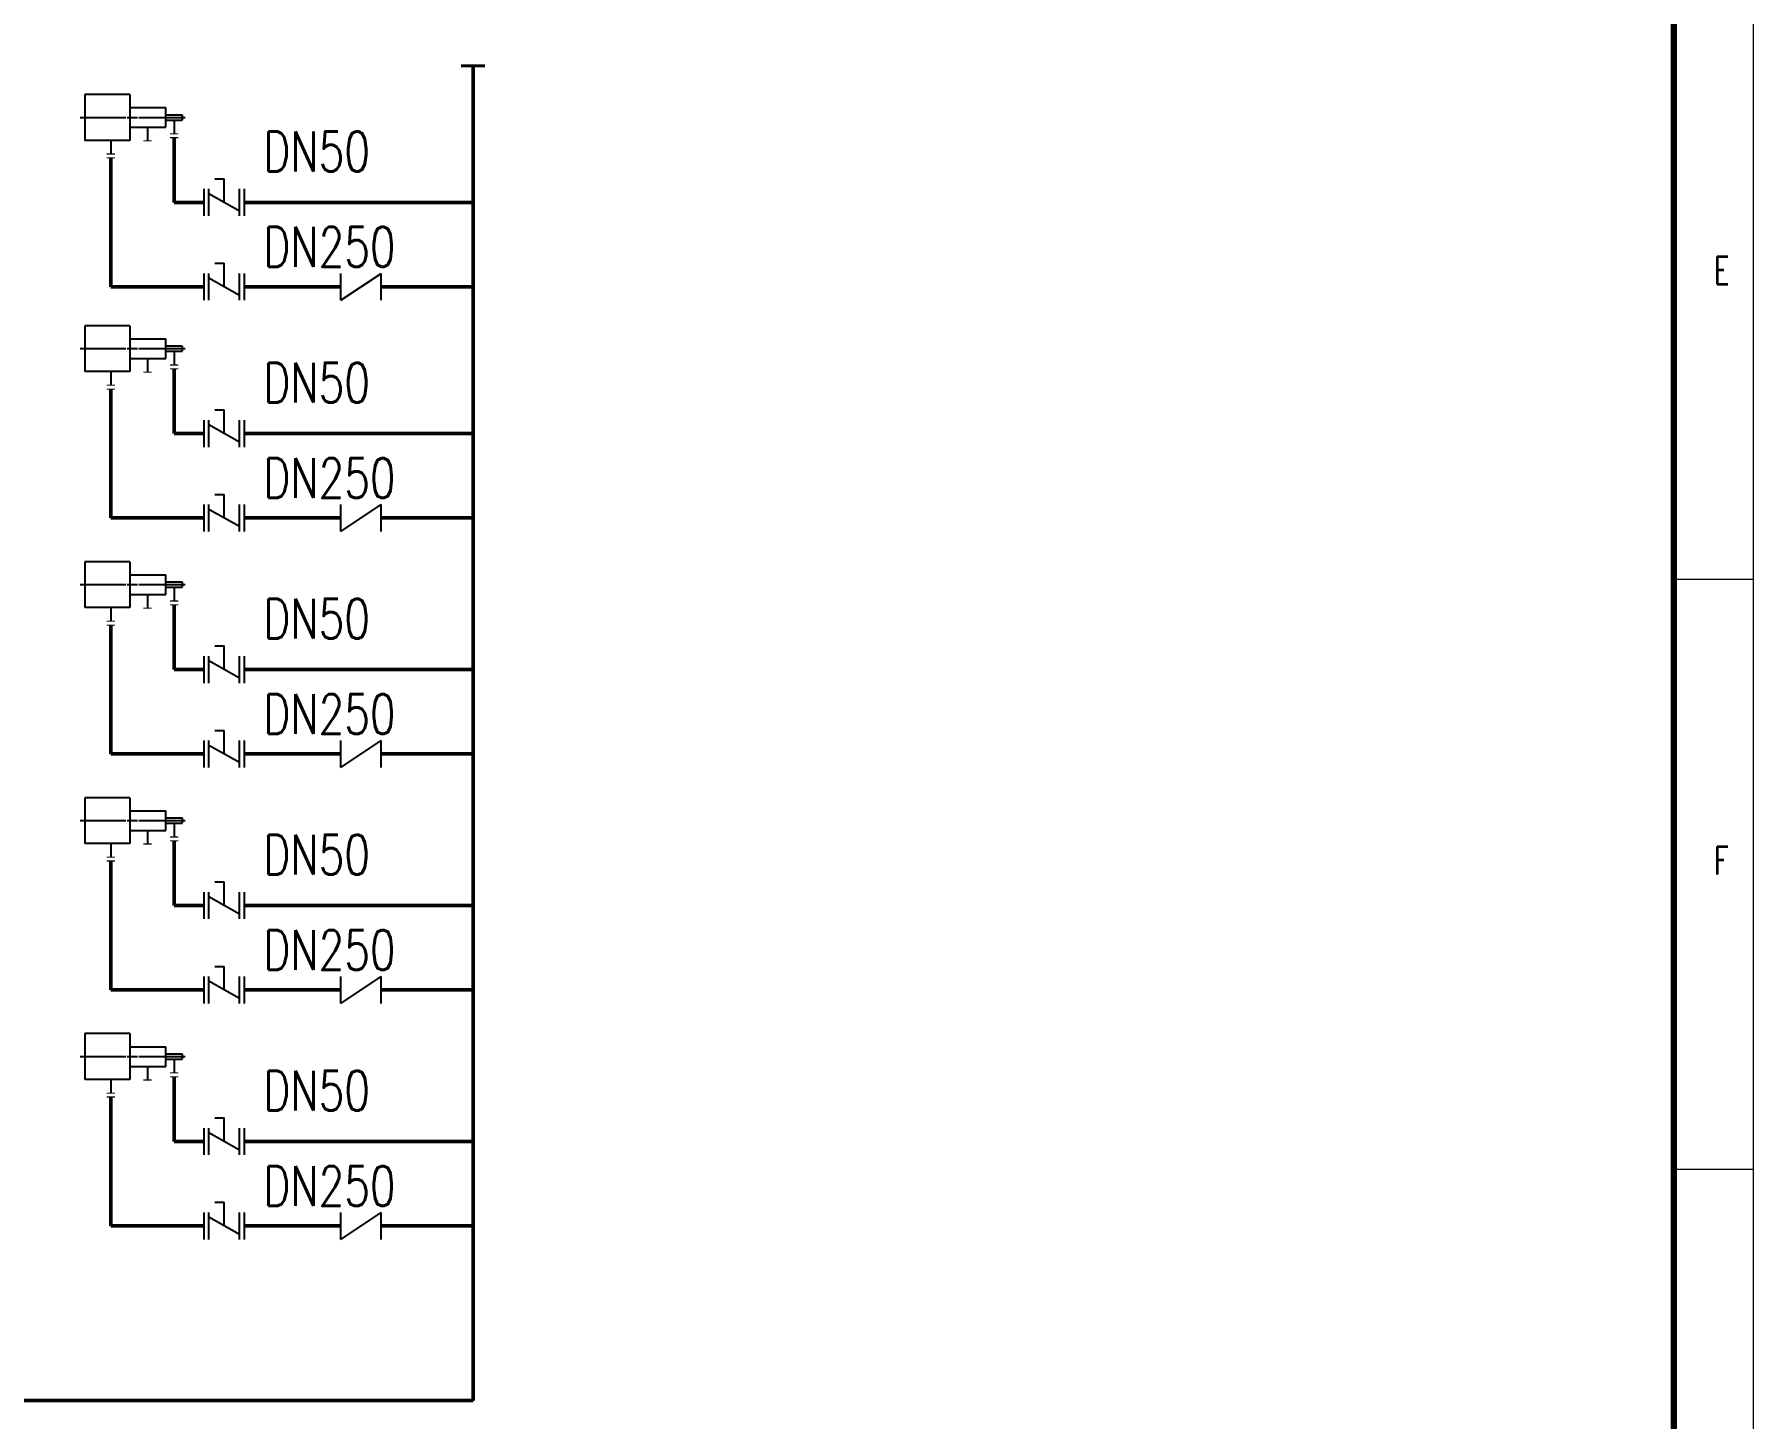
# Model space of a CAD drawing. Header units: millimetres. Extents: x 70541 to 102095, y 10027 to 51525.
# Drawn here: x 95613 to 102083, y 37256 to 42463 of the extents above; entities that cross this region are included whole.
import ezdxf

# ---------------------------------------------------------------- set-up
doc = ezdxf.new("R2010")
doc.units = ezdxf.units.MM
doc.header["$LTSCALE"] = 10
doc.linetypes.add('ZX1', pattern=[4.4, 4, -0.15, 0.1, -0.15])
for name, color, linetype in [('1', 1, 'ZX1'), ('3', 3, 'Continuous'), ('5', 6, 'Continuous'), ('TK-ABCD-TTLB-E', 3, 'Continuous')]:
    doc.layers.add(name, color=color, linetype=linetype)
doc.styles.add('simhztxt', font='simplex.shx', dxfattribs={"width": 0.8, "bigfont": 'hztxt.shx'})

msp = doc.modelspace()

# ---------------------------------------------------------------- linework, layer by layer
for p, q in [((96767.1, 41462.9), (96918.2, 41564)), ((96767.1, 40593.2), (96918.2, 40694.4)), ((96767.1, 39705.6), (96918.2, 39806.7)), ((96767.1, 38818), (96918.2, 38919.1)), ((96767.1, 37930.3), (96918.2, 38031.5))]:
    msp.add_line(p, q)
at = {"layer": '1'}
for p, q in [((95786, 42150.5), (96181, 42150.5)), ((95786, 42150.5), (96181, 42150.5)), ((95786, 42150.5), (96181, 42150.5)), ((95786, 41280.8), (96181, 41280.8)), ((95786, 41280.8), (96181, 41280.8)), ((95786, 41280.8), (96181, 41280.8)), ((95786, 40393.2), (96181, 40393.2)), ((95786, 40393.2), (96181, 40393.2)), ((95786, 40393.2), (96181, 40393.2)), ((95786, 39505.5), (96181, 39505.5)), ((95786, 39505.5), (96181, 39505.5)), ((95786, 39505.5), (96181, 39505.5)), ((95786, 38617.9), (96181, 38617.9)), ((95786, 38617.9), (96181, 38617.9)), ((95786, 38617.9), (96181, 38617.9))]:
    msp.add_line(p, q, dxfattribs=at)
at = {"layer": '3', "color": 3, "linetype": 'ByBlock', "lineweight": 50, "ltscale": 10}
for p, q in [((97264.2, 37324.5), (97264.2, 42344.9)), ((96139.6, 42074.4), (96139.6, 41831)), ((95901, 41998.3), (95901, 41895.5)), ((95901, 41998.3), (95901, 41895.5)), ((95901, 41998.3), (95901, 41513.5)), ((96139.6, 41831), (96252.4, 41831)), ((96139.6, 41831), (96252.4, 41831)), ((96139.6, 41831), (96252.4, 41831)), ((97264.2, 41831), (96403.5, 41831)), ((97264.2, 41831), (96403.5, 41831)), ((97264.2, 41831), (96403.5, 41831)), ((95901, 41513.5), (96252.4, 41513.5)), ((95901, 41513.5), (96252.4, 41513.5)), ((95901, 41513.5), (96252.4, 41513.5)), ((96767.1, 41513.5), (96403.5, 41513.5)), ((96767.1, 41513.5), (96403.5, 41513.5)), ((96767.1, 41513.5), (96403.5, 41513.5)), ((97264.2, 41513.5), (96918.2, 41513.5)), ((97264.2, 41513.5), (96918.2, 41513.5)), ((97264.2, 41513.5), (96918.2, 41513.5)), ((97264.2, 37324.5), (97264.2, 41307.3)), ((96139.6, 41204.7), (96139.6, 40961.3)), ((95901, 41128.7), (95901, 41025.9)), ((95901, 41128.7), (95901, 41025.9)), ((95901, 41128.7), (95901, 40643.8)), ((96139.6, 40961.3), (96252.4, 40961.3)), ((96139.6, 40961.3), (96252.4, 40961.3)), ((96139.6, 40961.3), (96252.4, 40961.3)), ((97264.2, 40961.3), (96403.5, 40961.3)), ((97264.2, 40961.3), (96403.5, 40961.3)), ((97264.2, 40961.3), (96403.5, 40961.3)), ((95901, 40643.8), (96252.4, 40643.8)), ((95901, 40643.8), (96252.4, 40643.8)), ((95901, 40643.8), (96252.4, 40643.8)), ((96767.1, 40643.8), (96403.5, 40643.8)), ((96767.1, 40643.8), (96403.5, 40643.8)), ((96767.1, 40643.8), (96403.5, 40643.8)), ((97264.2, 40643.8), (96918.2, 40643.8)), ((97264.2, 40643.8), (96918.2, 40643.8)), ((97264.2, 40643.8), (96918.2, 40643.8)), ((97264.2, 37324.5), (97264.2, 40419.6)), ((96139.6, 40317.1), (96139.6, 40073.7)), ((95901, 40241), (95901, 40138.2)), ((95901, 40241), (95901, 40138.2)), ((95901, 40241), (95901, 39756.2)), ((96139.6, 40073.7), (96252.4, 40073.7)), ((96139.6, 40073.7), (96252.4, 40073.7)), ((96139.6, 40073.7), (96252.4, 40073.7)), ((97264.2, 40073.7), (96403.5, 40073.7)), ((97264.2, 40073.7), (96403.5, 40073.7)), ((97264.2, 40073.7), (96403.5, 40073.7)), ((95901, 39756.2), (96252.4, 39756.2)), ((95901, 39756.2), (96252.4, 39756.2)), ((95901, 39756.2), (96252.4, 39756.2)), ((96767.1, 39756.2), (96403.5, 39756.2)), ((96767.1, 39756.2), (96403.5, 39756.2)), ((96767.1, 39756.2), (96403.5, 39756.2)), ((97264.2, 39756.2), (96918.2, 39756.2)), ((97264.2, 39756.2), (96918.2, 39756.2)), ((97264.2, 39756.2), (96918.2, 39756.2)), ((96139.6, 39429.5), (96139.6, 39186)), ((95901, 39353.4), (95901, 39250.6)), ((95901, 39353.4), (95901, 39250.6)), ((95901, 39353.4), (95901, 38868.5)), ((96139.6, 39186), (96252.4, 39186)), ((96139.6, 39186), (96252.4, 39186)), ((96139.6, 39186), (96252.4, 39186)), ((97264.2, 39186), (96403.5, 39186)), ((97264.2, 39186), (96403.5, 39186)), ((97264.2, 39186), (96403.5, 39186)), ((95901, 38868.5), (96252.4, 38868.5)), ((95901, 38868.5), (96252.4, 38868.5)), ((95901, 38868.5), (96252.4, 38868.5)), ((96767.1, 38868.5), (96403.5, 38868.5)), ((96767.1, 38868.5), (96403.5, 38868.5)), ((96767.1, 38868.5), (96403.5, 38868.5)), ((97264.2, 38868.5), (96918.2, 38868.5)), ((97264.2, 38868.5), (96918.2, 38868.5)), ((97264.2, 38868.5), (96918.2, 38868.5)), ((96139.6, 38541.9), (96139.6, 38298.4)), ((95901, 38465.8), (95901, 38363)), ((95901, 38465.8), (95901, 38363)), ((95901, 38465.8), (95901, 37980.9)), ((96139.6, 38298.4), (96252.4, 38298.4)), ((96139.6, 38298.4), (96252.4, 38298.4)), ((96139.6, 38298.4), (96252.4, 38298.4)), ((97264.2, 38298.4), (96403.5, 38298.4)), ((97264.2, 38298.4), (96403.5, 38298.4)), ((97264.2, 38298.4), (96403.5, 38298.4)), ((95901, 37980.9), (96252.4, 37980.9)), ((95901, 37980.9), (96252.4, 37980.9)), ((95901, 37980.9), (96252.4, 37980.9)), ((96767.1, 37980.9), (96403.5, 37980.9)), ((96767.1, 37980.9), (96403.5, 37980.9)), ((96767.1, 37980.9), (96403.5, 37980.9)), ((97264.2, 37980.9), (96918.2, 37980.9)), ((97264.2, 37980.9), (96918.2, 37980.9)), ((97264.2, 37980.9), (96918.2, 37980.9)), ((97264.2, 37324.5), (90769.1, 37324.5))]:
    msp.add_line(p, q, dxfattribs=at)
at = {"layer": '3'}
for p, q in [((96252.4, 41780.4), (96252.4, 41881.6)), ((96252.4, 41780.4), (96252.4, 41881.6)), ((96252.4, 41780.4), (96252.4, 41881.6)), ((96252.4, 41780.4), (96252.4, 41881.6)), ((96252.4, 41780.4), (96252.4, 41881.6)), ((96252.4, 41780.4), (96252.4, 41881.6)), ((96270.5, 41780.4), (96270.5, 41881.6)), ((96270.5, 41780.4), (96270.5, 41881.6)), ((96270.5, 41780.4), (96270.5, 41881.6)), ((96270.5, 41780.4), (96270.5, 41881.6)), ((96270.5, 41780.4), (96270.5, 41881.6)), ((96270.5, 41780.4), (96270.5, 41881.6)), ((96385.3, 41798.5), (96270.5, 41863.4)), ((96385.3, 41798.5), (96270.5, 41863.4)), ((96385.3, 41798.5), (96270.5, 41863.4)), ((96385.3, 41798.5), (96270.5, 41863.4)), ((96385.3, 41798.5), (96270.5, 41863.4)), ((96385.3, 41798.5), (96270.5, 41863.4)), ((96291.9, 41919.8), (96327.9, 41919.8)), ((96291.9, 41919.8), (96327.9, 41919.8)), ((96291.9, 41919.8), (96327.9, 41919.8)), ((96291.9, 41919.8), (96327.9, 41919.8)), ((96291.9, 41919.8), (96327.9, 41919.8)), ((96291.9, 41919.8), (96327.9, 41919.8)), ((96327.9, 41831), (96327.9, 41919.8)), ((96327.9, 41831), (96327.9, 41919.8)), ((96327.9, 41831), (96327.9, 41919.8)), ((96327.9, 41831), (96327.9, 41919.8)), ((96327.9, 41831), (96327.9, 41919.8)), ((96327.9, 41831), (96327.9, 41919.8)), ((96385.3, 41780.4), (96385.3, 41881.6)), ((96385.3, 41780.4), (96385.3, 41881.6)), ((96385.3, 41780.4), (96385.3, 41881.6)), ((96385.3, 41780.4), (96385.3, 41881.6)), ((96385.3, 41780.4), (96385.3, 41881.6)), ((96385.3, 41780.4), (96385.3, 41881.6)), ((96403.5, 41780.4), (96403.5, 41881.6)), ((96403.5, 41780.4), (96403.5, 41881.6)), ((96403.5, 41780.4), (96403.5, 41881.6)), ((96403.5, 41780.4), (96403.5, 41881.6)), ((96403.5, 41780.4), (96403.5, 41881.6)), ((96403.5, 41780.4), (96403.5, 41881.6)), ((96291.9, 41602.3), (96327.9, 41602.3)), ((96291.9, 41602.3), (96327.9, 41602.3)), ((96291.9, 41602.3), (96327.9, 41602.3)), ((96291.9, 41602.3), (96327.9, 41602.3)), ((96291.9, 41602.3), (96327.9, 41602.3)), ((96291.9, 41602.3), (96327.9, 41602.3)), ((96327.9, 41513.5), (96327.9, 41602.3)), ((96327.9, 41513.5), (96327.9, 41602.3)), ((96327.9, 41513.5), (96327.9, 41602.3)), ((96327.9, 41513.5), (96327.9, 41602.3)), ((96327.9, 41513.5), (96327.9, 41602.3)), ((96327.9, 41513.5), (96327.9, 41602.3)), ((96252.4, 41462.9), (96252.4, 41564)), ((96252.4, 41462.9), (96252.4, 41564)), ((96252.4, 41462.9), (96252.4, 41564)), ((96252.4, 41462.9), (96252.4, 41564)), ((96252.4, 41462.9), (96252.4, 41564)), ((96252.4, 41462.9), (96252.4, 41564)), ((96270.5, 41462.9), (96270.5, 41564)), ((96270.5, 41462.9), (96270.5, 41564)), ((96270.5, 41462.9), (96270.5, 41564)), ((96270.5, 41462.9), (96270.5, 41564)), ((96270.5, 41462.9), (96270.5, 41564)), ((96270.5, 41462.9), (96270.5, 41564)), ((96385.3, 41481), (96270.5, 41545.9)), ((96385.3, 41481), (96270.5, 41545.9)), ((96385.3, 41481), (96270.5, 41545.9)), ((96385.3, 41481), (96270.5, 41545.9)), ((96385.3, 41481), (96270.5, 41545.9)), ((96385.3, 41481), (96270.5, 41545.9)), ((96385.3, 41462.9), (96385.3, 41564)), ((96385.3, 41462.9), (96385.3, 41564)), ((96385.3, 41462.9), (96385.3, 41564)), ((96385.3, 41462.9), (96385.3, 41564)), ((96385.3, 41462.9), (96385.3, 41564)), ((96385.3, 41462.9), (96385.3, 41564)), ((96403.5, 41462.9), (96403.5, 41564)), ((96403.5, 41462.9), (96403.5, 41564)), ((96403.5, 41462.9), (96403.5, 41564)), ((96403.5, 41462.9), (96403.5, 41564)), ((96403.5, 41462.9), (96403.5, 41564)), ((96403.5, 41462.9), (96403.5, 41564)), ((96767.1, 41462.9), (96767.1, 41564)), ((96767.1, 41462.9), (96767.1, 41564)), ((96767.1, 41462.9), (96767.1, 41564)), ((96918.2, 41462.9), (96918.2, 41564)), ((96918.2, 41462.9), (96918.2, 41564)), ((96918.2, 41462.9), (96918.2, 41564)), ((96291.9, 41050.1), (96327.9, 41050.1)), ((96291.9, 41050.1), (96327.9, 41050.1)), ((96291.9, 41050.1), (96327.9, 41050.1)), ((96291.9, 41050.1), (96327.9, 41050.1)), ((96291.9, 41050.1), (96327.9, 41050.1)), ((96291.9, 41050.1), (96327.9, 41050.1)), ((96327.9, 40961.3), (96327.9, 41050.1)), ((96327.9, 40961.3), (96327.9, 41050.1)), ((96327.9, 40961.3), (96327.9, 41050.1)), ((96327.9, 40961.3), (96327.9, 41050.1)), ((96327.9, 40961.3), (96327.9, 41050.1)), ((96327.9, 40961.3), (96327.9, 41050.1)), ((96252.4, 40910.7), (96252.4, 41011.9)), ((96252.4, 40910.7), (96252.4, 41011.9)), ((96252.4, 40910.7), (96252.4, 41011.9)), ((96252.4, 40910.7), (96252.4, 41011.9)), ((96252.4, 40910.7), (96252.4, 41011.9)), ((96252.4, 40910.7), (96252.4, 41011.9)), ((96270.5, 40910.7), (96270.5, 41011.9)), ((96270.5, 40910.7), (96270.5, 41011.9)), ((96270.5, 40910.7), (96270.5, 41011.9)), ((96270.5, 40910.7), (96270.5, 41011.9)), ((96270.5, 40910.7), (96270.5, 41011.9)), ((96270.5, 40910.7), (96270.5, 41011.9)), ((96385.3, 40928.8), (96270.5, 40993.7)), ((96385.3, 40928.8), (96270.5, 40993.7)), ((96385.3, 40928.8), (96270.5, 40993.7)), ((96385.3, 40928.8), (96270.5, 40993.7)), ((96385.3, 40928.8), (96270.5, 40993.7)), ((96385.3, 40928.8), (96270.5, 40993.7)), ((96385.3, 40910.7), (96385.3, 41011.9)), ((96385.3, 40910.7), (96385.3, 41011.9)), ((96385.3, 40910.7), (96385.3, 41011.9)), ((96385.3, 40910.7), (96385.3, 41011.9)), ((96385.3, 40910.7), (96385.3, 41011.9)), ((96385.3, 40910.7), (96385.3, 41011.9)), ((96403.5, 40910.7), (96403.5, 41011.9)), ((96403.5, 40910.7), (96403.5, 41011.9)), ((96403.5, 40910.7), (96403.5, 41011.9)), ((96403.5, 40910.7), (96403.5, 41011.9)), ((96403.5, 40910.7), (96403.5, 41011.9)), ((96403.5, 40910.7), (96403.5, 41011.9)), ((96252.4, 40593.2), (96252.4, 40694.4)), ((96252.4, 40593.2), (96252.4, 40694.4)), ((96252.4, 40593.2), (96252.4, 40694.4)), ((96252.4, 40593.2), (96252.4, 40694.4)), ((96252.4, 40593.2), (96252.4, 40694.4)), ((96252.4, 40593.2), (96252.4, 40694.4)), ((96270.5, 40593.2), (96270.5, 40694.4)), ((96270.5, 40593.2), (96270.5, 40694.4)), ((96270.5, 40593.2), (96270.5, 40694.4)), ((96270.5, 40593.2), (96270.5, 40694.4)), ((96270.5, 40593.2), (96270.5, 40694.4)), ((96270.5, 40593.2), (96270.5, 40694.4)), ((96291.9, 40732.6), (96327.9, 40732.6)), ((96291.9, 40732.6), (96327.9, 40732.6)), ((96291.9, 40732.6), (96327.9, 40732.6)), ((96291.9, 40732.6), (96327.9, 40732.6)), ((96291.9, 40732.6), (96327.9, 40732.6)), ((96291.9, 40732.6), (96327.9, 40732.6)), ((96327.9, 40643.8), (96327.9, 40732.6)), ((96327.9, 40643.8), (96327.9, 40732.6)), ((96327.9, 40643.8), (96327.9, 40732.6)), ((96327.9, 40643.8), (96327.9, 40732.6)), ((96327.9, 40643.8), (96327.9, 40732.6)), ((96327.9, 40643.8), (96327.9, 40732.6)), ((96385.3, 40593.2), (96385.3, 40694.4)), ((96385.3, 40593.2), (96385.3, 40694.4)), ((96385.3, 40593.2), (96385.3, 40694.4)), ((96385.3, 40593.2), (96385.3, 40694.4)), ((96385.3, 40593.2), (96385.3, 40694.4)), ((96385.3, 40593.2), (96385.3, 40694.4)), ((96403.5, 40593.2), (96403.5, 40694.4)), ((96403.5, 40593.2), (96403.5, 40694.4)), ((96403.5, 40593.2), (96403.5, 40694.4)), ((96403.5, 40593.2), (96403.5, 40694.4)), ((96403.5, 40593.2), (96403.5, 40694.4)), ((96403.5, 40593.2), (96403.5, 40694.4)), ((96767.1, 40593.2), (96767.1, 40694.4)), ((96767.1, 40593.2), (96767.1, 40694.4)), ((96767.1, 40593.2), (96767.1, 40694.4)), ((96918.2, 40593.2), (96918.2, 40694.4)), ((96918.2, 40593.2), (96918.2, 40694.4)), ((96918.2, 40593.2), (96918.2, 40694.4)), ((96385.3, 40611.3), (96270.5, 40676.2)), ((96385.3, 40611.3), (96270.5, 40676.2)), ((96385.3, 40611.3), (96270.5, 40676.2)), ((96385.3, 40611.3), (96270.5, 40676.2)), ((96385.3, 40611.3), (96270.5, 40676.2)), ((96385.3, 40611.3), (96270.5, 40676.2)), ((96252.4, 40023.1), (96252.4, 40124.2)), ((96252.4, 40023.1), (96252.4, 40124.2)), ((96252.4, 40023.1), (96252.4, 40124.2)), ((96252.4, 40023.1), (96252.4, 40124.2)), ((96252.4, 40023.1), (96252.4, 40124.2)), ((96252.4, 40023.1), (96252.4, 40124.2)), ((96270.5, 40023.1), (96270.5, 40124.2)), ((96270.5, 40023.1), (96270.5, 40124.2)), ((96270.5, 40023.1), (96270.5, 40124.2)), ((96270.5, 40023.1), (96270.5, 40124.2)), ((96270.5, 40023.1), (96270.5, 40124.2)), ((96270.5, 40023.1), (96270.5, 40124.2)), ((96291.9, 40162.5), (96327.9, 40162.5)), ((96291.9, 40162.5), (96327.9, 40162.5)), ((96291.9, 40162.5), (96327.9, 40162.5)), ((96291.9, 40162.5), (96327.9, 40162.5)), ((96291.9, 40162.5), (96327.9, 40162.5)), ((96291.9, 40162.5), (96327.9, 40162.5)), ((96327.9, 40073.7), (96327.9, 40162.5)), ((96327.9, 40073.7), (96327.9, 40162.5)), ((96327.9, 40073.7), (96327.9, 40162.5)), ((96327.9, 40073.7), (96327.9, 40162.5)), ((96327.9, 40073.7), (96327.9, 40162.5)), ((96327.9, 40073.7), (96327.9, 40162.5)), ((96385.3, 40023.1), (96385.3, 40124.2)), ((96385.3, 40023.1), (96385.3, 40124.2)), ((96385.3, 40023.1), (96385.3, 40124.2)), ((96385.3, 40023.1), (96385.3, 40124.2)), ((96385.3, 40023.1), (96385.3, 40124.2)), ((96385.3, 40023.1), (96385.3, 40124.2)), ((96403.5, 40023.1), (96403.5, 40124.2)), ((96403.5, 40023.1), (96403.5, 40124.2)), ((96403.5, 40023.1), (96403.5, 40124.2)), ((96403.5, 40023.1), (96403.5, 40124.2)), ((96403.5, 40023.1), (96403.5, 40124.2)), ((96403.5, 40023.1), (96403.5, 40124.2)), ((96385.3, 40041.2), (96270.5, 40106.1)), ((96385.3, 40041.2), (96270.5, 40106.1)), ((96385.3, 40041.2), (96270.5, 40106.1)), ((96385.3, 40041.2), (96270.5, 40106.1)), ((96385.3, 40041.2), (96270.5, 40106.1)), ((96385.3, 40041.2), (96270.5, 40106.1)), ((96252.4, 39705.6), (96252.4, 39806.7)), ((96252.4, 39705.6), (96252.4, 39806.7)), ((96252.4, 39705.6), (96252.4, 39806.7)), ((96252.4, 39705.6), (96252.4, 39806.7)), ((96252.4, 39705.6), (96252.4, 39806.7)), ((96252.4, 39705.6), (96252.4, 39806.7)), ((96270.5, 39705.6), (96270.5, 39806.7)), ((96270.5, 39705.6), (96270.5, 39806.7)), ((96270.5, 39705.6), (96270.5, 39806.7)), ((96270.5, 39705.6), (96270.5, 39806.7)), ((96270.5, 39705.6), (96270.5, 39806.7)), ((96270.5, 39705.6), (96270.5, 39806.7)), ((96385.3, 39723.7), (96270.5, 39788.6)), ((96385.3, 39723.7), (96270.5, 39788.6)), ((96385.3, 39723.7), (96270.5, 39788.6)), ((96385.3, 39723.7), (96270.5, 39788.6)), ((96385.3, 39723.7), (96270.5, 39788.6)), ((96385.3, 39723.7), (96270.5, 39788.6)), ((96291.9, 39845), (96327.9, 39845)), ((96291.9, 39845), (96327.9, 39845)), ((96291.9, 39845), (96327.9, 39845)), ((96291.9, 39845), (96327.9, 39845)), ((96291.9, 39845), (96327.9, 39845)), ((96291.9, 39845), (96327.9, 39845)), ((96327.9, 39756.2), (96327.9, 39845)), ((96327.9, 39756.2), (96327.9, 39845)), ((96327.9, 39756.2), (96327.9, 39845)), ((96327.9, 39756.2), (96327.9, 39845)), ((96327.9, 39756.2), (96327.9, 39845)), ((96327.9, 39756.2), (96327.9, 39845)), ((96385.3, 39705.6), (96385.3, 39806.7)), ((96385.3, 39705.6), (96385.3, 39806.7)), ((96385.3, 39705.6), (96385.3, 39806.7)), ((96385.3, 39705.6), (96385.3, 39806.7)), ((96385.3, 39705.6), (96385.3, 39806.7)), ((96385.3, 39705.6), (96385.3, 39806.7)), ((96403.5, 39705.6), (96403.5, 39806.7)), ((96403.5, 39705.6), (96403.5, 39806.7)), ((96403.5, 39705.6), (96403.5, 39806.7)), ((96403.5, 39705.6), (96403.5, 39806.7)), ((96403.5, 39705.6), (96403.5, 39806.7)), ((96403.5, 39705.6), (96403.5, 39806.7)), ((96767.1, 39705.6), (96767.1, 39806.7)), ((96767.1, 39705.6), (96767.1, 39806.7)), ((96767.1, 39705.6), (96767.1, 39806.7)), ((96918.2, 39705.6), (96918.2, 39806.7)), ((96918.2, 39705.6), (96918.2, 39806.7)), ((96918.2, 39705.6), (96918.2, 39806.7)), ((96291.9, 39274.9), (96327.9, 39274.9)), ((96291.9, 39274.9), (96327.9, 39274.9)), ((96291.9, 39274.9), (96327.9, 39274.9)), ((96291.9, 39274.9), (96327.9, 39274.9)), ((96291.9, 39274.9), (96327.9, 39274.9)), ((96291.9, 39274.9), (96327.9, 39274.9)), ((96327.9, 39186), (96327.9, 39274.9)), ((96327.9, 39186), (96327.9, 39274.9)), ((96327.9, 39186), (96327.9, 39274.9)), ((96327.9, 39186), (96327.9, 39274.9)), ((96327.9, 39186), (96327.9, 39274.9)), ((96327.9, 39186), (96327.9, 39274.9)), ((96252.4, 39135.5), (96252.4, 39236.6)), ((96252.4, 39135.5), (96252.4, 39236.6)), ((96252.4, 39135.5), (96252.4, 39236.6)), ((96252.4, 39135.5), (96252.4, 39236.6)), ((96252.4, 39135.5), (96252.4, 39236.6)), ((96252.4, 39135.5), (96252.4, 39236.6)), ((96270.5, 39135.5), (96270.5, 39236.6)), ((96270.5, 39135.5), (96270.5, 39236.6)), ((96270.5, 39135.5), (96270.5, 39236.6)), ((96270.5, 39135.5), (96270.5, 39236.6)), ((96270.5, 39135.5), (96270.5, 39236.6)), ((96270.5, 39135.5), (96270.5, 39236.6)), ((96385.3, 39153.6), (96270.5, 39218.5)), ((96385.3, 39153.6), (96270.5, 39218.5)), ((96385.3, 39153.6), (96270.5, 39218.5)), ((96385.3, 39153.6), (96270.5, 39218.5)), ((96385.3, 39153.6), (96270.5, 39218.5)), ((96385.3, 39153.6), (96270.5, 39218.5)), ((96385.3, 39135.5), (96385.3, 39236.6)), ((96385.3, 39135.5), (96385.3, 39236.6)), ((96385.3, 39135.5), (96385.3, 39236.6)), ((96385.3, 39135.5), (96385.3, 39236.6)), ((96385.3, 39135.5), (96385.3, 39236.6)), ((96385.3, 39135.5), (96385.3, 39236.6)), ((96403.5, 39135.5), (96403.5, 39236.6)), ((96403.5, 39135.5), (96403.5, 39236.6)), ((96403.5, 39135.5), (96403.5, 39236.6)), ((96403.5, 39135.5), (96403.5, 39236.6)), ((96403.5, 39135.5), (96403.5, 39236.6)), ((96403.5, 39135.5), (96403.5, 39236.6)), ((96291.9, 38957.3), (96327.9, 38957.3)), ((96291.9, 38957.3), (96327.9, 38957.3)), ((96291.9, 38957.3), (96327.9, 38957.3)), ((96291.9, 38957.3), (96327.9, 38957.3)), ((96291.9, 38957.3), (96327.9, 38957.3)), ((96291.9, 38957.3), (96327.9, 38957.3)), ((96327.9, 38868.5), (96327.9, 38957.3)), ((96327.9, 38868.5), (96327.9, 38957.3)), ((96327.9, 38868.5), (96327.9, 38957.3)), ((96327.9, 38868.5), (96327.9, 38957.3)), ((96327.9, 38868.5), (96327.9, 38957.3)), ((96327.9, 38868.5), (96327.9, 38957.3)), ((96252.4, 38818), (96252.4, 38919.1)), ((96252.4, 38818), (96252.4, 38919.1)), ((96252.4, 38818), (96252.4, 38919.1)), ((96252.4, 38818), (96252.4, 38919.1)), ((96252.4, 38818), (96252.4, 38919.1)), ((96252.4, 38818), (96252.4, 38919.1)), ((96270.5, 38818), (96270.5, 38919.1)), ((96270.5, 38818), (96270.5, 38919.1)), ((96270.5, 38818), (96270.5, 38919.1)), ((96270.5, 38818), (96270.5, 38919.1)), ((96270.5, 38818), (96270.5, 38919.1)), ((96270.5, 38818), (96270.5, 38919.1)), ((96385.3, 38836.1), (96270.5, 38901)), ((96385.3, 38836.1), (96270.5, 38901)), ((96385.3, 38836.1), (96270.5, 38901)), ((96385.3, 38836.1), (96270.5, 38901)), ((96385.3, 38836.1), (96270.5, 38901)), ((96385.3, 38836.1), (96270.5, 38901)), ((96385.3, 38818), (96385.3, 38919.1)), ((96385.3, 38818), (96385.3, 38919.1)), ((96385.3, 38818), (96385.3, 38919.1)), ((96385.3, 38818), (96385.3, 38919.1)), ((96385.3, 38818), (96385.3, 38919.1)), ((96385.3, 38818), (96385.3, 38919.1)), ((96403.5, 38818), (96403.5, 38919.1)), ((96403.5, 38818), (96403.5, 38919.1)), ((96403.5, 38818), (96403.5, 38919.1)), ((96403.5, 38818), (96403.5, 38919.1)), ((96403.5, 38818), (96403.5, 38919.1)), ((96403.5, 38818), (96403.5, 38919.1)), ((96767.1, 38818), (96767.1, 38919.1)), ((96767.1, 38818), (96767.1, 38919.1)), ((96767.1, 38818), (96767.1, 38919.1)), ((96918.2, 38818), (96918.2, 38919.1)), ((96918.2, 38818), (96918.2, 38919.1)), ((96918.2, 38818), (96918.2, 38919.1)), ((96291.9, 38387.2), (96327.9, 38387.2)), ((96291.9, 38387.2), (96327.9, 38387.2)), ((96291.9, 38387.2), (96327.9, 38387.2)), ((96291.9, 38387.2), (96327.9, 38387.2)), ((96291.9, 38387.2), (96327.9, 38387.2)), ((96291.9, 38387.2), (96327.9, 38387.2)), ((96327.9, 38298.4), (96327.9, 38387.2)), ((96327.9, 38298.4), (96327.9, 38387.2)), ((96327.9, 38298.4), (96327.9, 38387.2)), ((96327.9, 38298.4), (96327.9, 38387.2)), ((96327.9, 38298.4), (96327.9, 38387.2)), ((96327.9, 38298.4), (96327.9, 38387.2)), ((96252.4, 38247.8), (96252.4, 38349)), ((96252.4, 38247.8), (96252.4, 38349)), ((96252.4, 38247.8), (96252.4, 38349)), ((96252.4, 38247.8), (96252.4, 38349)), ((96252.4, 38247.8), (96252.4, 38349)), ((96252.4, 38247.8), (96252.4, 38349)), ((96270.5, 38247.8), (96270.5, 38349)), ((96270.5, 38247.8), (96270.5, 38349)), ((96270.5, 38247.8), (96270.5, 38349)), ((96270.5, 38247.8), (96270.5, 38349)), ((96270.5, 38247.8), (96270.5, 38349)), ((96270.5, 38247.8), (96270.5, 38349)), ((96385.3, 38266), (96270.5, 38330.9)), ((96385.3, 38266), (96270.5, 38330.9)), ((96385.3, 38266), (96270.5, 38330.9)), ((96385.3, 38266), (96270.5, 38330.9)), ((96385.3, 38266), (96270.5, 38330.9)), ((96385.3, 38266), (96270.5, 38330.9)), ((96385.3, 38247.8), (96385.3, 38349)), ((96385.3, 38247.8), (96385.3, 38349)), ((96385.3, 38247.8), (96385.3, 38349)), ((96385.3, 38247.8), (96385.3, 38349)), ((96385.3, 38247.8), (96385.3, 38349)), ((96385.3, 38247.8), (96385.3, 38349)), ((96403.5, 38247.8), (96403.5, 38349)), ((96403.5, 38247.8), (96403.5, 38349)), ((96403.5, 38247.8), (96403.5, 38349)), ((96403.5, 38247.8), (96403.5, 38349)), ((96403.5, 38247.8), (96403.5, 38349)), ((96403.5, 38247.8), (96403.5, 38349)), ((96291.9, 38069.7), (96327.9, 38069.7)), ((96291.9, 38069.7), (96327.9, 38069.7)), ((96291.9, 38069.7), (96327.9, 38069.7)), ((96291.9, 38069.7), (96327.9, 38069.7)), ((96291.9, 38069.7), (96327.9, 38069.7)), ((96291.9, 38069.7), (96327.9, 38069.7)), ((96327.9, 37980.9), (96327.9, 38069.7)), ((96327.9, 37980.9), (96327.9, 38069.7)), ((96327.9, 37980.9), (96327.9, 38069.7)), ((96327.9, 37980.9), (96327.9, 38069.7)), ((96327.9, 37980.9), (96327.9, 38069.7)), ((96327.9, 37980.9), (96327.9, 38069.7)), ((96252.4, 37930.3), (96252.4, 38031.5)), ((96252.4, 37930.3), (96252.4, 38031.5)), ((96252.4, 37930.3), (96252.4, 38031.5)), ((96252.4, 37930.3), (96252.4, 38031.5)), ((96252.4, 37930.3), (96252.4, 38031.5)), ((96252.4, 37930.3), (96252.4, 38031.5)), ((96270.5, 37930.3), (96270.5, 38031.5)), ((96270.5, 37930.3), (96270.5, 38031.5)), ((96270.5, 37930.3), (96270.5, 38031.5)), ((96270.5, 37930.3), (96270.5, 38031.5)), ((96270.5, 37930.3), (96270.5, 38031.5)), ((96270.5, 37930.3), (96270.5, 38031.5)), ((96385.3, 37948.5), (96270.5, 38013.3)), ((96385.3, 37948.5), (96270.5, 38013.3)), ((96385.3, 37948.5), (96270.5, 38013.3)), ((96385.3, 37948.5), (96270.5, 38013.3)), ((96385.3, 37948.5), (96270.5, 38013.3)), ((96385.3, 37948.5), (96270.5, 38013.3)), ((96385.3, 37930.3), (96385.3, 38031.5)), ((96385.3, 37930.3), (96385.3, 38031.5)), ((96385.3, 37930.3), (96385.3, 38031.5)), ((96385.3, 37930.3), (96385.3, 38031.5)), ((96385.3, 37930.3), (96385.3, 38031.5)), ((96385.3, 37930.3), (96385.3, 38031.5)), ((96403.5, 37930.3), (96403.5, 38031.5)), ((96403.5, 37930.3), (96403.5, 38031.5)), ((96403.5, 37930.3), (96403.5, 38031.5)), ((96403.5, 37930.3), (96403.5, 38031.5)), ((96403.5, 37930.3), (96403.5, 38031.5)), ((96403.5, 37930.3), (96403.5, 38031.5)), ((96767.1, 37930.3), (96767.1, 38031.5)), ((96767.1, 37930.3), (96767.1, 38031.5)), ((96767.1, 37930.3), (96767.1, 38031.5)), ((96918.2, 37930.3), (96918.2, 38031.5)), ((96918.2, 37930.3), (96918.2, 38031.5)), ((96918.2, 37930.3), (96918.2, 38031.5))]:
    msp.add_line(p, q, dxfattribs=at)
at = {"layer": '3', "color": 3}
for p, q in [((97264.2, 39877.8), (97264.2, 41141)), ((97264.2, 38990.2), (97264.2, 40253.4)), ((97264.2, 38299.2), (97264.2, 39365.8))]:
    msp.add_line(p, q, dxfattribs=at)
at = {"layer": '3', "color": 3, "const_width": 11.2}
msp.add_lwpolyline([(97309.2, 42344.9), (97219.2, 42344.9)], dxfattribs=at)
at = {"layer": '5'}
for p, q in [((95802.8, 42236.6), (95802.8, 42064.3)), ((95972.6, 42236.6), (95802.8, 42236.6)), ((95802.8, 42236.6), (95802.8, 42064.3)), ((95972.6, 42236.6), (95802.8, 42236.6)), ((95802.8, 42236.6), (95802.8, 42064.3)), ((95972.6, 42236.6), (95802.8, 42236.6)), ((95972.6, 42236.6), (95972.6, 42064.3)), ((95972.6, 42236.6), (95972.6, 42064.3)), ((95972.6, 42236.6), (95972.6, 42064.3)), ((95972.6, 42187.3), (96108.5, 42187.3)), ((95972.6, 42187.3), (96108.5, 42187.3)), ((95972.6, 42187.3), (96108.5, 42187.3)), ((96108.5, 42113.7), (96108.5, 42187.3)), ((96108.5, 42113.7), (96108.5, 42187.3)), ((96108.5, 42113.7), (96108.5, 42187.3)), ((96108.5, 42160.6), (96169.1, 42160.6)), ((96108.5, 42160.6), (96169.1, 42160.6)), ((96108.5, 42160.6), (96169.1, 42160.6)), ((96108.5, 42140.4), (96169.1, 42140.4)), ((96108.5, 42140.4), (96169.1, 42140.4)), ((96108.5, 42140.4), (96169.1, 42140.4)), ((96139.6, 42140.4), (96139.6, 42089)), ((96139.6, 42140.4), (96139.6, 42089)), ((96139.6, 42140.4), (96139.6, 42089)), ((96169.2, 42160.4), (96169.2, 42140.6)), ((96169.2, 42160.4), (96169.2, 42140.6)), ((96169.2, 42160.4), (96169.2, 42140.6)), ((95972.6, 42064.3), (95802.8, 42064.3)), ((95972.6, 42064.3), (95802.8, 42064.3)), ((95972.6, 42064.3), (95802.8, 42064.3)), ((95901, 42064.3), (95901, 42012.9)), ((95901, 42064.3), (95901, 42012.9)), ((95901, 42064.3), (95901, 42012.9)), ((95972.6, 42113.7), (96108.5, 42113.7)), ((95972.6, 42113.7), (96108.5, 42113.7)), ((95972.6, 42113.7), (96108.5, 42113.7)), ((96039.4, 42113.7), (96039.4, 42062.3)), ((96039.4, 42113.7), (96039.4, 42062.3)), ((96039.4, 42113.7), (96039.4, 42062.3)), ((95802.8, 41367), (95802.8, 41194.6)), ((95972.6, 41367), (95802.8, 41367)), ((95802.8, 41367), (95802.8, 41194.6)), ((95972.6, 41367), (95802.8, 41367)), ((95802.8, 41367), (95802.8, 41194.6)), ((95972.6, 41367), (95802.8, 41367)), ((95972.6, 41367), (95972.6, 41194.6)), ((95972.6, 41367), (95972.6, 41194.6)), ((95972.6, 41367), (95972.6, 41194.6)), ((95972.6, 41317.6), (96108.5, 41317.6)), ((95972.6, 41317.6), (96108.5, 41317.6)), ((95972.6, 41317.6), (96108.5, 41317.6)), ((96108.5, 41244), (96108.5, 41317.6)), ((96108.5, 41244), (96108.5, 41317.6)), ((96108.5, 41244), (96108.5, 41317.6)), ((96108.5, 41290.9), (96169.1, 41290.9)), ((96108.5, 41290.9), (96169.1, 41290.9)), ((96108.5, 41290.9), (96169.1, 41290.9)), ((96169.2, 41290.7), (96169.2, 41270.9)), ((96169.2, 41290.7), (96169.2, 41270.9)), ((96169.2, 41290.7), (96169.2, 41270.9)), ((95972.6, 41244), (96108.5, 41244)), ((95972.6, 41244), (96108.5, 41244)), ((95972.6, 41244), (96108.5, 41244)), ((96039.4, 41244), (96039.4, 41192.6)), ((96039.4, 41244), (96039.4, 41192.6)), ((96039.4, 41244), (96039.4, 41192.6)), ((96108.5, 41270.7), (96169.1, 41270.7)), ((96108.5, 41270.7), (96169.1, 41270.7)), ((96108.5, 41270.7), (96169.1, 41270.7)), ((96139.6, 41270.7), (96139.6, 41219.3)), ((96139.6, 41270.7), (96139.6, 41219.3)), ((96139.6, 41270.7), (96139.6, 41219.3)), ((95972.6, 41194.6), (95802.8, 41194.6)), ((95972.6, 41194.6), (95802.8, 41194.6)), ((95972.6, 41194.6), (95802.8, 41194.6)), ((95901, 41194.6), (95901, 41143.2)), ((95901, 41194.6), (95901, 41143.2)), ((95901, 41194.6), (95901, 41143.2)), ((95802.8, 40479.3), (95802.8, 40307)), ((95972.6, 40479.3), (95802.8, 40479.3)), ((95802.8, 40479.3), (95802.8, 40307)), ((95972.6, 40479.3), (95802.8, 40479.3)), ((95802.8, 40479.3), (95802.8, 40307)), ((95972.6, 40479.3), (95802.8, 40479.3)), ((95972.6, 40479.3), (95972.6, 40307)), ((95972.6, 40479.3), (95972.6, 40307)), ((95972.6, 40479.3), (95972.6, 40307)), ((95972.6, 40430), (96108.5, 40430)), ((95972.6, 40430), (96108.5, 40430)), ((95972.6, 40430), (96108.5, 40430)), ((96108.5, 40356.4), (96108.5, 40430)), ((96108.5, 40356.4), (96108.5, 40430)), ((96108.5, 40356.4), (96108.5, 40430)), ((96108.5, 40403.2), (96169.1, 40403.2)), ((96108.5, 40403.2), (96169.1, 40403.2)), ((96108.5, 40403.2), (96169.1, 40403.2)), ((96108.5, 40383.1), (96169.1, 40383.1)), ((96108.5, 40383.1), (96169.1, 40383.1)), ((96108.5, 40383.1), (96169.1, 40383.1)), ((96139.6, 40383.1), (96139.6, 40331.7)), ((96139.6, 40383.1), (96139.6, 40331.7)), ((96139.6, 40383.1), (96139.6, 40331.7)), ((96169.2, 40403.1), (96169.2, 40383.3)), ((96169.2, 40403.1), (96169.2, 40383.3)), ((96169.2, 40403.1), (96169.2, 40383.3)), ((95972.6, 40307), (95802.8, 40307)), ((95972.6, 40307), (95802.8, 40307)), ((95972.6, 40307), (95802.8, 40307)), ((95901, 40307), (95901, 40255.6)), ((95901, 40307), (95901, 40255.6)), ((95901, 40307), (95901, 40255.6)), ((95972.6, 40356.4), (96108.5, 40356.4)), ((95972.6, 40356.4), (96108.5, 40356.4)), ((95972.6, 40356.4), (96108.5, 40356.4)), ((96039.4, 40356.4), (96039.4, 40304.9)), ((96039.4, 40356.4), (96039.4, 40304.9)), ((96039.4, 40356.4), (96039.4, 40304.9)), ((95802.8, 39591.7), (95802.8, 39419.4)), ((95972.6, 39591.7), (95802.8, 39591.7)), ((95802.8, 39591.7), (95802.8, 39419.4)), ((95972.6, 39591.7), (95802.8, 39591.7)), ((95802.8, 39591.7), (95802.8, 39419.4)), ((95972.6, 39591.7), (95802.8, 39591.7)), ((95972.6, 39591.7), (95972.6, 39419.4)), ((95972.6, 39591.7), (95972.6, 39419.4)), ((95972.6, 39591.7), (95972.6, 39419.4)), ((95972.6, 39542.3), (96108.5, 39542.3)), ((95972.6, 39542.3), (96108.5, 39542.3)), ((95972.6, 39542.3), (96108.5, 39542.3)), ((96108.5, 39468.8), (96108.5, 39542.3)), ((96108.5, 39468.8), (96108.5, 39542.3)), ((96108.5, 39468.8), (96108.5, 39542.3)), ((95972.6, 39468.8), (96108.5, 39468.8)), ((95972.6, 39468.8), (96108.5, 39468.8)), ((95972.6, 39468.8), (96108.5, 39468.8)), ((96039.4, 39468.8), (96039.4, 39417.3)), ((96039.4, 39468.8), (96039.4, 39417.3)), ((96039.4, 39468.8), (96039.4, 39417.3)), ((96108.5, 39515.6), (96169.1, 39515.6)), ((96108.5, 39515.6), (96169.1, 39515.6)), ((96108.5, 39515.6), (96169.1, 39515.6)), ((96108.5, 39495.5), (96169.1, 39495.5)), ((96108.5, 39495.5), (96169.1, 39495.5)), ((96108.5, 39495.5), (96169.1, 39495.5)), ((96139.6, 39495.5), (96139.6, 39444)), ((96139.6, 39495.5), (96139.6, 39444)), ((96139.6, 39495.5), (96139.6, 39444)), ((96169.2, 39515.4), (96169.2, 39495.7)), ((96169.2, 39515.4), (96169.2, 39495.7)), ((96169.2, 39515.4), (96169.2, 39495.7)), ((95972.6, 39419.4), (95802.8, 39419.4)), ((95972.6, 39419.4), (95802.8, 39419.4)), ((95972.6, 39419.4), (95802.8, 39419.4)), ((95901, 39419.4), (95901, 39367.9)), ((95901, 39419.4), (95901, 39367.9)), ((95901, 39419.4), (95901, 39367.9)), ((95802.8, 38704.1), (95802.8, 38531.8)), ((95972.6, 38704.1), (95802.8, 38704.1)), ((95802.8, 38704.1), (95802.8, 38531.8)), ((95972.6, 38704.1), (95802.8, 38704.1)), ((95802.8, 38704.1), (95802.8, 38531.8)), ((95972.6, 38704.1), (95802.8, 38704.1)), ((95972.6, 38704.1), (95972.6, 38531.8)), ((95972.6, 38704.1), (95972.6, 38531.8)), ((95972.6, 38704.1), (95972.6, 38531.8)), ((95972.6, 38654.7), (96108.5, 38654.7)), ((95972.6, 38654.7), (96108.5, 38654.7)), ((95972.6, 38654.7), (96108.5, 38654.7)), ((96108.5, 38581.1), (96108.5, 38654.7)), ((96108.5, 38581.1), (96108.5, 38654.7)), ((96108.5, 38581.1), (96108.5, 38654.7)), ((96108.5, 38628), (96169.1, 38628)), ((96108.5, 38628), (96169.1, 38628)), ((96108.5, 38628), (96169.1, 38628)), ((96169.2, 38627.8), (96169.2, 38608)), ((96169.2, 38627.8), (96169.2, 38608)), ((96169.2, 38627.8), (96169.2, 38608)), ((95972.6, 38581.1), (96108.5, 38581.1)), ((95972.6, 38581.1), (96108.5, 38581.1)), ((95972.6, 38581.1), (96108.5, 38581.1)), ((96039.4, 38581.1), (96039.4, 38529.7)), ((96039.4, 38581.1), (96039.4, 38529.7)), ((96039.4, 38581.1), (96039.4, 38529.7)), ((96108.5, 38607.8), (96169.1, 38607.8)), ((96108.5, 38607.8), (96169.1, 38607.8)), ((96108.5, 38607.8), (96169.1, 38607.8)), ((96139.6, 38607.8), (96139.6, 38556.4)), ((96139.6, 38607.8), (96139.6, 38556.4)), ((96139.6, 38607.8), (96139.6, 38556.4)), ((95972.6, 38531.8), (95802.8, 38531.8)), ((95972.6, 38531.8), (95802.8, 38531.8)), ((95972.6, 38531.8), (95802.8, 38531.8)), ((95901, 38531.8), (95901, 38480.3)), ((95901, 38531.8), (95901, 38480.3)), ((95901, 38531.8), (95901, 38480.3))]:
    msp.add_line(p, q, dxfattribs=at)
at = {"layer": '5', "const_width": 4.2}
for points in [[(96055.3, 42062.3), (96023.5, 42062.3)], [(96055.3, 42062.3), (96023.5, 42062.3)], [(96055.3, 42062.3), (96023.5, 42062.3)], [(96155.5, 42089), (96123.7, 42089)], [(96155.5, 42089), (96123.7, 42089)], [(96155.5, 42089), (96123.7, 42089)], [(96155.5, 42074.4), (96123.7, 42074.4)], [(96155.5, 42074.4), (96123.7, 42074.4)], [(96155.5, 42074.4), (96123.7, 42074.4)], [(95917, 42012.9), (95885.1, 42012.9)], [(95917, 42012.9), (95885.1, 42012.9)], [(95917, 42012.9), (95885.1, 42012.9)], [(95917, 41998.3), (95885.1, 41998.3)], [(95917, 41998.3), (95885.1, 41998.3)], [(95917, 41998.3), (95885.1, 41998.3)], [(96155.5, 41219.3), (96123.7, 41219.3)], [(96155.5, 41219.3), (96123.7, 41219.3)], [(96155.5, 41219.3), (96123.7, 41219.3)], [(95917, 41143.2), (95885.1, 41143.2)], [(95917, 41143.2), (95885.1, 41143.2)], [(95917, 41143.2), (95885.1, 41143.2)], [(96055.3, 41192.6), (96023.5, 41192.6)], [(96055.3, 41192.6), (96023.5, 41192.6)], [(96055.3, 41192.6), (96023.5, 41192.6)], [(96155.5, 41204.7), (96123.7, 41204.7)], [(96155.5, 41204.7), (96123.7, 41204.7)], [(96155.5, 41204.7), (96123.7, 41204.7)], [(95917, 41128.7), (95885.1, 41128.7)], [(95917, 41128.7), (95885.1, 41128.7)], [(95917, 41128.7), (95885.1, 41128.7)], [(96055.3, 40304.9), (96023.5, 40304.9)], [(96055.3, 40304.9), (96023.5, 40304.9)], [(96055.3, 40304.9), (96023.5, 40304.9)], [(96155.5, 40331.7), (96123.7, 40331.7)], [(96155.5, 40331.7), (96123.7, 40331.7)], [(96155.5, 40331.7), (96123.7, 40331.7)], [(96155.5, 40317.1), (96123.7, 40317.1)], [(96155.5, 40317.1), (96123.7, 40317.1)], [(96155.5, 40317.1), (96123.7, 40317.1)], [(95917, 40255.6), (95885.1, 40255.6)], [(95917, 40255.6), (95885.1, 40255.6)], [(95917, 40255.6), (95885.1, 40255.6)], [(95917, 40241), (95885.1, 40241)], [(95917, 40241), (95885.1, 40241)], [(95917, 40241), (95885.1, 40241)], [(96055.3, 39417.3), (96023.5, 39417.3)], [(96055.3, 39417.3), (96023.5, 39417.3)], [(96055.3, 39417.3), (96023.5, 39417.3)], [(96155.5, 39444), (96123.7, 39444)], [(96155.5, 39444), (96123.7, 39444)], [(96155.5, 39444), (96123.7, 39444)], [(96155.5, 39429.5), (96123.7, 39429.5)], [(96155.5, 39429.5), (96123.7, 39429.5)], [(96155.5, 39429.5), (96123.7, 39429.5)], [(95917, 39367.9), (95885.1, 39367.9)], [(95917, 39367.9), (95885.1, 39367.9)], [(95917, 39367.9), (95885.1, 39367.9)], [(95917, 39353.4), (95885.1, 39353.4)], [(95917, 39353.4), (95885.1, 39353.4)], [(95917, 39353.4), (95885.1, 39353.4)], [(96155.5, 38556.4), (96123.7, 38556.4)], [(96155.5, 38556.4), (96123.7, 38556.4)], [(96155.5, 38556.4), (96123.7, 38556.4)], [(96055.3, 38529.7), (96023.5, 38529.7)], [(96055.3, 38529.7), (96023.5, 38529.7)], [(96055.3, 38529.7), (96023.5, 38529.7)], [(96155.5, 38541.9), (96123.7, 38541.9)], [(96155.5, 38541.9), (96123.7, 38541.9)], [(96155.5, 38541.9), (96123.7, 38541.9)], [(95917, 38480.3), (95885.1, 38480.3)], [(95917, 38480.3), (95885.1, 38480.3)], [(95917, 38480.3), (95885.1, 38480.3)], [(95917, 38465.8), (95885.1, 38465.8)], [(95917, 38465.8), (95885.1, 38465.8)], [(95917, 38465.8), (95885.1, 38465.8)]]:
    msp.add_lwpolyline(points, dxfattribs=at)
at = {"layer": 'TK-ABCD-TTLB-E', "color": 3, "linetype": 'Continuous', "lineweight": 18}
for p, q in [((102082.8, 33692.8), (102082.8, 51512.8)), ((102082.8, 40412.8), (101782.8, 40412.8)), ((102082.8, 38192.8), (101782.8, 38192.8))]:
    msp.add_line(p, q, dxfattribs=at)
at = {"layer": 'TK-ABCD-TTLB-E', "color": 3, "linetype": 'Continuous', "const_width": 24}
msp.add_lwpolyline([(71302.8, 33992.8), (71302.8, 51212.8), (101782.8, 51212.8), (101782.8, 33992.8), (71302.8, 33992.8)], dxfattribs=at)

# ---------------------------------------------------------------- texts
at = {"layer": '5', "style": 'simhztxt', "width": 0.75}
for s, p in [('DN50', (96475.7, 41947.2)), ('DN250', (96475.7, 41588.7)), ('DN50', (96475.7, 41077.6)), ('DN250', (96475.7, 40719)), ('DN50', (96475.7, 40189.9)), ('DN250', (96475.7, 39831.3)), ('DN50', (96475.7, 39302.3)), ('DN250', (96475.7, 38943.7)), ('DN50', (96475.7, 38414.7)), ('DN250', (96475.7, 38056.1))]:
    msp.add_text(s, height=150, dxfattribs=at).set_placement(p)
at = {"layer": 'TK-ABCD-TTLB-E', "color": 3, "linetype": 'Continuous', "lineweight": 18, "style": 'simhztxt', "width": 0.7}
for s, p in [('E', (101932.8, 41522.8)), ('F', (101932.8, 39302.8))]:
    msp.add_text(s, height=105, dxfattribs=at).set_placement(p)

doc.saveas('drawing.dxf')
